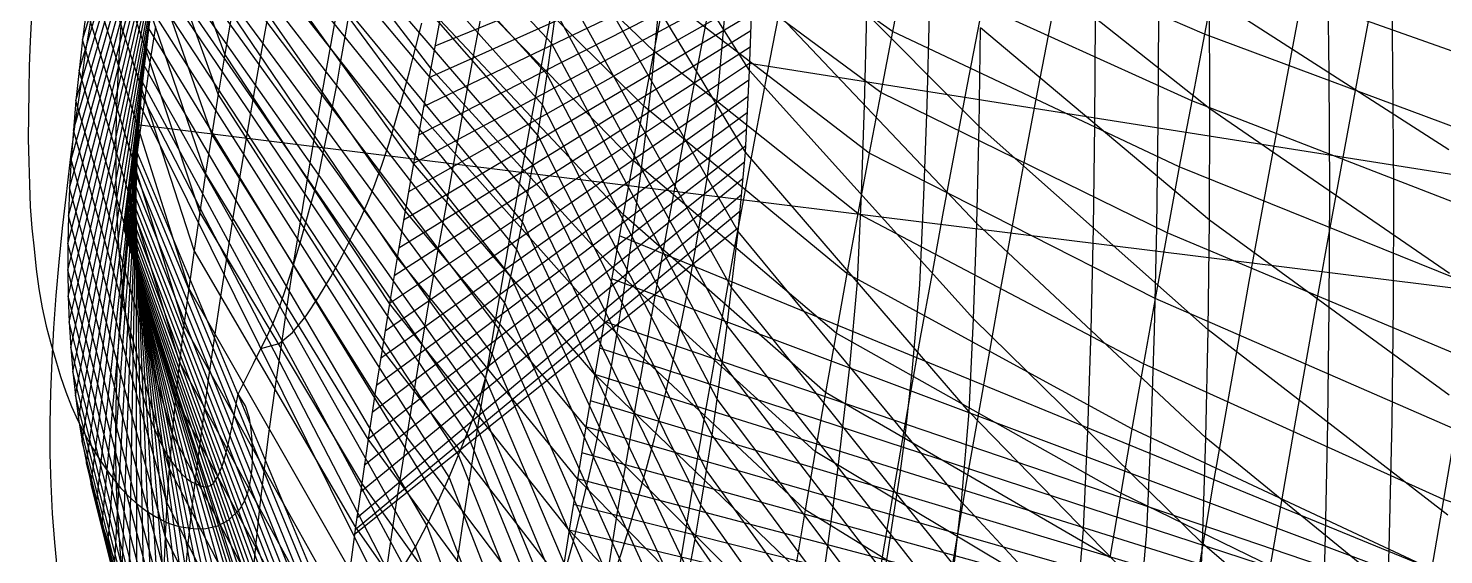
# Model space of a CAD drawing. Extents: x -530 to 530, y -2 to 255.
# Drawn here: x -529.79 to -485.3, y 157.24 to 173.79 of the extents above; entities that cross this region are included whole.
import ezdxf

# ---------------------------------------------------------------- set-up
doc = ezdxf.new("R2010")
doc.units = 0
doc.header["$MEASUREMENT"] = 0
doc.layers.add('default', color=7, linetype='Continuous')

msp = doc.modelspace()

# ---------------------------------------------------------------- linework, layer by layer
at = {"layer": 'default', "color": 3, "linetype": 'Continuous'}
for p, q in [((-513.344, 173.315, 304.388), (-524.592, 185.386, 319.371)), ((-513.483, 172.337, 304.419), (-524.687, 184.604, 319.406)), ((-513.627, 171.377, 304.448), (-524.781, 183.835, 319.44)), ((-513.777, 170.432, 304.473), (-524.873, 183.079, 319.473)), ((-513.933, 169.506, 304.494), (-524.964, 182.337, 319.506)), ((-514.095, 168.598, 304.513), (-525.052, 181.61, 319.538)), ((-507.128, 172.464, 291.952), (-512.587, 181.123, 304.021)), ((-514.264, 167.709, 304.527), (-525.14, 180.896, 319.57)), ((-514.44, 166.838, 304.538), (-525.225, 180.197, 319.601)), ((-514.623, 165.987, 304.545), (-525.308, 179.512, 319.631)), ((-507.252, 169.892, 292.107), (-512.7, 178.936, 304.156)), ((-514.811, 165.156, 304.549), (-525.39, 178.844, 319.661)), ((-515.007, 164.345, 304.548), (-525.469, 178.191, 319.69)), ((-515.21, 163.555, 304.544), (-525.547, 177.554, 319.718)), ((-499.909, 170.699, 279.135), (-506.963, 177.779, 291.596)), ((-515.418, 162.787, 304.536), (-525.623, 176.934, 319.745)), ((-507.48, 167.401, 292.217), (-512.902, 176.819, 304.257)), ((-492.653, 171.258, 265.375), (-499.851, 176.951, 278.669)), ((-515.634, 162.039, 304.524), (-525.697, 176.329, 319.772)), ((-515.81, 161.538, 304.506), (-525.746, 175.922, 319.79)), ((-516.001, 161.05, 304.482), (-525.795, 175.525, 319.808)), ((-507.687, 165.636, 292.277), (-513.085, 175.318, 304.315)), ((-516.27, 160.384, 304.446), (-525.861, 174.982, 319.832)), ((-507.128, 172.464, 291.952), (-507.032, 175.095, 291.781)), ((-499.98, 167.65, 279.343), (-507.032, 175.095, 291.781)), ((-526.007, 173.782, 319.885), (-525.931, 174.404, 319.857)), ((-516.57, 159.675, 304.403), (-525.931, 174.404, 319.857)), ((-492.653, 171.258, 265.375), (-492.669, 174.801, 265.089)), ((-485.144, 169.962, 250.993), (-492.669, 174.801, 265.089)), ((-513.344, 173.315, 304.388), (-513.212, 174.309, 304.353)), ((-507.831, 164.449, 292.316), (-513.212, 174.309, 304.353)), ((-526.082, 173.172, 319.912), (-526.007, 173.782, 319.885)), ((-516.914, 158.914, 304.35), (-526.007, 173.782, 319.885)), ((-499.909, 170.699, 279.135), (-499.866, 173.801, 278.91)), ((-492.665, 167.758, 265.644), (-499.866, 173.801, 278.91)), ((-526.149, 172.618, 319.936), (-526.082, 173.172, 319.912)), ((-517.271, 158.171, 304.292), (-526.082, 173.172, 319.912)), ((-513.483, 172.337, 304.419), (-513.344, 173.315, 304.388)), ((-507.981, 163.28, 292.351), (-513.344, 173.315, 304.388)), ((-526.211, 172.112, 319.959), (-526.149, 172.618, 319.936)), ((-517.619, 157.496, 304.231), (-526.149, 172.618, 319.936)), ((-513.627, 171.377, 304.448), (-513.483, 172.337, 304.419)), ((-508.139, 162.129, 292.382), (-513.483, 172.337, 304.419)), ((-507.252, 169.892, 292.107), (-507.128, 172.464, 291.952)), ((-500.082, 164.66, 279.534), (-507.128, 172.464, 291.952)), ((-526.297, 171.409, 319.99), (-526.257, 171.739, 319.975)), ((-526.257, 171.739, 319.975), (-526.211, 172.112, 319.959)), ((-518.335, 156.438, 304.079), (-526.257, 171.739, 319.975)), ((-517.995, 156.885, 304.155), (-526.211, 172.112, 319.959)), ((-518.662, 156.046, 304.002), (-526.297, 171.409, 319.99)), ((-513.777, 170.432, 304.473), (-513.627, 171.377, 304.448)), ((-508.303, 160.998, 292.408), (-513.627, 171.377, 304.448)), ((-492.665, 167.758, 265.644), (-492.653, 171.258, 265.375)), ((-485.124, 166.085, 251.31), (-492.653, 171.258, 265.375)), ((-513.933, 169.506, 304.494), (-513.777, 170.432, 304.473)), ((-508.474, 159.887, 292.431), (-513.777, 170.432, 304.473)), ((-499.98, 167.65, 279.343), (-499.909, 170.699, 279.135)), ((-492.708, 164.31, 265.894), (-499.909, 170.699, 279.135)), ((-507.48, 167.401, 292.217), (-507.252, 169.892, 292.107)), ((-500.215, 161.737, 279.706), (-507.252, 169.892, 292.107)), ((-514.095, 168.598, 304.513), (-513.933, 169.506, 304.494)), ((-508.652, 158.797, 292.449), (-513.933, 169.506, 304.494)), ((-514.264, 167.709, 304.527), (-514.095, 168.598, 304.513)), ((-508.837, 157.729, 292.463), (-514.095, 168.598, 304.513)), ((-492.708, 164.31, 265.894), (-492.665, 167.758, 265.644)), ((-485.133, 162.256, 251.606), (-492.665, 167.758, 265.644)), ((-514.44, 166.838, 304.538), (-514.264, 167.709, 304.527)), ((-509.03, 156.682, 292.472), (-514.264, 167.709, 304.527)), ((-507.687, 165.636, 292.277), (-507.48, 167.401, 292.217)), ((-500.464, 158.906, 279.819), (-507.48, 167.401, 292.217)), ((-500.082, 164.66, 279.534), (-499.98, 167.65, 279.343)), ((-492.781, 160.921, 266.124), (-499.98, 167.65, 279.343)), ((-514.623, 165.987, 304.545), (-514.44, 166.838, 304.538)), ((-509.231, 155.657, 292.476), (-514.44, 166.838, 304.538)), ((-485.213, 156.602, 252.005), (-511.214, 167.265, 256.37)), ((-514.811, 165.156, 304.549), (-514.623, 165.987, 304.545)), ((-509.44, 154.655, 292.476), (-514.623, 165.987, 304.545)), ((-485.223, 156.085, 252.04), (-511.455, 165.916, 256.355)), ((-507.831, 164.449, 292.316), (-507.687, 165.636, 292.277)), ((-500.691, 156.899, 279.878), (-507.687, 165.636, 292.277)), ((-515.007, 164.345, 304.548), (-514.811, 165.156, 304.549)), ((-509.655, 153.677, 292.471), (-514.811, 165.156, 304.549)), ((-500.215, 161.737, 279.706), (-500.082, 164.66, 279.534)), ((-492.887, 157.598, 266.332), (-500.082, 164.66, 279.534)), ((-515.21, 163.555, 304.544), (-515.007, 164.345, 304.548)), ((-509.88, 152.722, 292.461), (-515.007, 164.345, 304.548)), ((-485.234, 155.568, 252.075), (-511.696, 164.567, 256.341)), ((-507.981, 163.28, 292.351), (-507.831, 164.449, 292.316)), ((-500.849, 155.55, 279.915), (-507.831, 164.449, 292.316)), ((-492.781, 160.921, 266.124), (-492.708, 164.31, 265.894)), ((-485.175, 158.484, 251.879), (-492.708, 164.31, 265.894)), ((-485.244, 155.051, 252.109), (-511.84, 163.736, 256.333)), ((-515.418, 162.787, 304.536), (-515.21, 163.555, 304.544)), ((-510.112, 151.792, 292.446), (-515.21, 163.555, 304.544)), ((-508.139, 162.129, 292.382), (-507.981, 163.28, 292.351)), ((-501.014, 154.22, 279.947), (-507.981, 163.28, 292.351)), ((-485.257, 154.534, 252.143), (-511.984, 162.905, 256.326)), ((-515.634, 162.039, 304.524), (-515.418, 162.787, 304.536)), ((-510.351, 150.887, 292.426), (-515.418, 162.787, 304.536)), ((-515.81, 161.538, 304.506), (-515.634, 162.039, 304.524)), ((-510.598, 150.007, 292.402), (-515.634, 162.039, 304.524)), ((-485.272, 154.017, 252.175), (-512.124, 162.082, 256.321)), ((-508.303, 160.998, 292.408), (-508.139, 162.129, 292.382)), ((-501.187, 152.912, 279.974), (-508.139, 162.129, 292.382)), ((-516.001, 161.05, 304.482), (-515.81, 161.538, 304.506)), ((-510.801, 149.416, 292.371), (-515.81, 161.538, 304.506)), ((-500.464, 158.906, 279.819), (-500.215, 161.737, 279.706)), ((-493.028, 154.35, 266.517), (-500.215, 161.737, 279.706)), ((-485.288, 153.5, 252.206), (-512.264, 161.258, 256.316)), ((-516.27, 160.384, 304.446), (-516.001, 161.05, 304.482)), ((-511.021, 148.841, 292.333), (-516.001, 161.05, 304.482)), ((-508.474, 159.887, 292.431), (-508.303, 160.998, 292.408)), ((-501.367, 151.627, 279.996), (-508.303, 160.998, 292.408)), ((-492.887, 157.598, 266.332), (-492.781, 160.921, 266.124)), ((-485.25, 154.776, 252.128), (-492.781, 160.921, 266.124)), ((-516.57, 159.675, 304.403), (-516.27, 160.384, 304.446)), ((-511.33, 148.056, 292.278), (-516.27, 160.384, 304.446)), ((-485.304, 152.983, 252.238), (-512.399, 160.442, 256.312)), ((-508.652, 158.797, 292.449), (-508.474, 159.887, 292.431)), ((-501.556, 150.363, 280.013), (-508.474, 159.887, 292.431)), ((-516.914, 158.914, 304.35), (-516.57, 159.675, 304.403)), ((-511.674, 147.221, 292.213), (-516.57, 159.675, 304.403)), ((-485.319, 152.466, 252.27), (-512.535, 159.626, 256.308)), ((-517.271, 158.171, 304.292), (-516.914, 158.914, 304.35)), ((-512.07, 146.324, 292.133), (-516.914, 158.914, 304.35)), ((-500.691, 156.899, 279.878), (-500.464, 158.906, 279.819)), ((-493.294, 151.202, 266.63), (-500.464, 158.906, 279.819)), ((-485.335, 151.949, 252.302), (-512.665, 158.819, 256.306)), ((-508.837, 157.729, 292.463), (-508.652, 158.797, 292.449)), ((-501.752, 149.124, 280.025), (-508.652, 158.797, 292.449)), ((-517.619, 157.496, 304.231), (-517.271, 158.171, 304.292)), ((-512.481, 145.447, 292.046), (-517.271, 158.171, 304.292)), ((-485.35, 151.433, 252.334), (-512.795, 158.012, 256.304)), ((-517.995, 156.885, 304.155), (-517.619, 157.496, 304.231)), ((-512.882, 144.651, 291.956), (-517.619, 157.496, 304.231)), ((-509.03, 156.682, 292.472), (-508.837, 157.729, 292.463)), ((-501.956, 147.909, 280.031), (-508.837, 157.729, 292.463)), ((-493.028, 154.35, 266.517), (-492.887, 157.598, 266.332)), ((-485.359, 151.14, 252.352), (-492.887, 157.598, 266.332))]:
    msp.add_line(p, q, dxfattribs=at)
at = {"layer": 'default', "color": 5, "linetype": 'Continuous'}
for p, q in [((-528.09, 173.427, 299.539), (-524.687, 184.605, 319.406)), ((-528.2, 172.463, 299.579), (-524.781, 183.836, 319.44)), ((-528.296, 171.516, 299.622), (-524.873, 183.081, 319.473)), ((-528.377, 170.584, 299.669), (-524.963, 182.339, 319.506)), ((-528.443, 169.668, 299.719), (-525.052, 181.61, 319.538)), ((-523.614, 172.976, 285.649), (-526.837, 181.648, 299.303)), ((-528.495, 168.77, 299.773), (-525.139, 180.896, 319.57)), ((-528.53, 167.889, 299.831), (-525.225, 180.197, 319.601)), ((-523.825, 171.713, 285.668), (-527.022, 180.575, 299.327)), ((-528.55, 167.025, 299.892), (-525.308, 179.513, 319.631)), ((-524.029, 170.464, 285.689), (-527.2, 179.514, 299.352)), ((-517.145, 172.533, 271.449), (-522.438, 179.482, 285.583)), ((-528.553, 166.181, 299.958), (-525.39, 178.844, 319.661)), ((-524.223, 169.23, 285.713), (-527.37, 178.465, 299.379)), ((-510.131, 173.068, 256.457), (-515.969, 178.669, 271.482)), ((-528.539, 165.354, 300.028), (-525.469, 178.192, 319.69)), ((-517.421, 171.027, 271.447), (-522.689, 178.158, 285.593)), ((-502.632, 173.683, 240.729), (-509.106, 178.29, 256.562)), ((-528.509, 164.547, 300.101), (-525.547, 177.554, 319.718)), ((-492.827, 173.598, 225.392), (-501.876, 177.533, 240.858)), ((-524.407, 168.012, 285.739), (-527.532, 177.429, 299.407)), ((-510.46, 171.346, 256.428), (-516.274, 177.12, 271.47)), ((-528.462, 163.759, 300.179), (-525.623, 176.934, 319.745)), ((-517.689, 169.533, 271.447), (-522.931, 176.844, 285.604)), ((-528.397, 162.991, 300.26), (-525.697, 176.33, 319.772)), ((-524.583, 166.808, 285.767), (-527.687, 176.407, 299.437)), ((-503.001, 171.769, 240.67), (-509.455, 176.541, 256.524)), ((-528.315, 162.243, 300.346), (-525.768, 175.743, 319.798)), ((-524.748, 165.623, 285.797), (-527.832, 175.399, 299.469)), ((-517.949, 168.051, 271.45), (-523.167, 175.542, 285.617)), ((-510.781, 169.633, 256.401), (-516.572, 175.58, 271.461)), ((-502.257, 175.604, 240.792), (-502.632, 173.683, 240.729)), ((-493.224, 171.511, 225.297), (-502.257, 175.604, 240.792)), ((-492.425, 175.689, 225.489), (-492.827, 173.598, 225.392)), ((-482.924, 172.312, 209.43), (-492.425, 175.689, 225.489)), ((-528.216, 161.517, 300.436), (-525.837, 175.174, 319.823)), ((-528.1, 160.811, 300.53), (-525.905, 174.623, 319.848)), ((-527.967, 174.406, 299.502), (-528.09, 173.427, 299.539)), ((-524.902, 164.454, 285.831), (-527.967, 174.406, 299.502)), ((-509.797, 174.8, 256.489), (-510.131, 173.068, 256.457)), ((-503.363, 169.862, 240.613), (-509.797, 174.8, 256.489)), ((-527.968, 160.127, 300.627), (-525.97, 174.089, 319.871)), ((-525.97, 174.089, 319.871), (-526.033, 173.574, 319.894)), ((-523.395, 174.252, 285.632), (-523.614, 172.976, 285.649)), ((-518.2, 166.585, 271.456), (-523.395, 174.252, 285.632)), ((-516.862, 174.051, 271.454), (-517.145, 172.533, 271.449)), ((-511.094, 167.932, 256.378), (-516.862, 174.051, 271.454)), ((-527.82, 159.464, 300.728), (-526.033, 173.574, 319.894)), ((-526.033, 173.574, 319.894), (-526.093, 173.077, 319.916)), ((-502.632, 173.683, 240.729), (-503.001, 171.769, 240.67)), ((-493.614, 169.432, 225.206), (-502.632, 173.683, 240.729)), ((-492.827, 173.598, 225.392), (-493.224, 171.511, 225.297)), ((-483.338, 170.072, 209.307), (-492.827, 173.598, 225.392)), ((-528.09, 173.427, 299.539), (-528.2, 172.463, 299.579)), ((-525.041, 163.302, 285.869), (-528.09, 173.427, 299.539)), ((-527.655, 158.824, 300.832), (-526.093, 173.077, 319.916)), ((-526.093, 173.077, 319.916), (-526.152, 172.6, 319.937)), ((-510.131, 173.068, 256.457), (-510.46, 171.346, 256.428)), ((-503.718, 167.965, 240.561), (-510.131, 173.068, 256.457)), ((-523.614, 172.976, 285.649), (-523.825, 171.713, 285.668)), ((-518.442, 165.133, 271.464), (-523.614, 172.976, 285.649)), ((-528.2, 172.463, 299.579), (-528.296, 171.516, 299.622)), ((-525.166, 162.169, 285.911), (-528.2, 172.463, 299.579)), ((-527.476, 158.207, 300.939), (-526.152, 172.6, 319.937)), ((-526.152, 172.6, 319.937), (-526.207, 172.142, 319.957)), ((-517.145, 172.533, 271.449), (-517.421, 171.027, 271.447)), ((-511.399, 166.242, 256.358), (-517.145, 172.533, 271.449)), ((-527.283, 157.614, 301.049), (-526.207, 172.142, 319.957)), ((-526.207, 172.142, 319.957), (-526.261, 171.703, 319.977)), ((-503.001, 171.769, 240.67), (-503.363, 169.862, 240.613)), ((-493.997, 167.361, 225.119), (-503.001, 171.769, 240.67)), ((-528.296, 171.516, 299.622), (-528.377, 170.584, 299.669)), ((-525.274, 161.054, 285.957), (-528.296, 171.516, 299.622)), ((-527.077, 157.044, 301.162), (-526.261, 171.703, 319.977)), ((-526.261, 171.703, 319.977), (-526.312, 171.284, 319.995)), ((-523.825, 171.713, 285.668), (-524.029, 170.464, 285.689)), ((-518.675, 163.697, 271.475), (-523.825, 171.713, 285.668)), ((-510.46, 171.346, 256.428), (-510.781, 169.633, 256.401)), ((-504.065, 166.079, 240.511), (-510.46, 171.346, 256.428)), ((-493.224, 171.511, 225.297), (-493.614, 169.432, 225.206)), ((-483.747, 167.835, 209.187), (-493.224, 171.511, 225.297)), ((-526.858, 156.498, 301.277), (-526.312, 171.284, 319.995)), ((-526.627, 155.977, 301.394), (-526.361, 170.885, 320.013)), ((-526.361, 170.885, 320.013), (-526.407, 170.507, 320.03)), ((-526.312, 171.284, 319.995), (-526.361, 170.885, 320.013)), ((-517.421, 171.027, 271.447), (-517.689, 169.533, 271.447)), ((-511.696, 164.567, 256.341), (-517.421, 171.027, 271.447)), ((-528.377, 170.584, 299.669), (-528.443, 169.668, 299.719)), ((-525.366, 159.958, 286.009), (-528.377, 170.584, 299.669)), ((-526.407, 170.507, 320.03), (-526.45, 170.149, 320.046)), ((-526.384, 155.481, 301.512), (-526.407, 170.507, 320.03)), ((-524.029, 170.464, 285.689), (-524.223, 169.23, 285.713)), ((-518.899, 162.277, 271.489), (-524.029, 170.464, 285.689)), ((-526.45, 170.149, 320.046), (-526.491, 169.813, 320.061)), ((-526.491, 169.813, 320.061), (-526.457, 170.097, 320.048)), ((-526.132, 155.01, 301.632), (-526.45, 170.149, 320.046)), ((-528.443, 169.668, 299.719), (-528.495, 168.77, 299.773)), ((-525.439, 158.881, 286.066), (-528.443, 169.668, 299.719)), ((-526.491, 169.813, 320.061), (-526.53, 169.498, 320.074)), ((-526.53, 169.498, 320.074), (-526.491, 169.813, 320.061)), ((-525.87, 154.566, 301.753), (-526.491, 169.813, 320.061)), ((-520.026, 154.131, 303.706), (-526.491, 169.813, 320.061)), ((-517.689, 169.533, 271.447), (-517.949, 168.051, 271.45)), ((-511.984, 162.905, 256.326), (-517.689, 169.533, 271.447)), ((-510.781, 169.633, 256.401), (-511.094, 167.932, 256.378)), ((-504.405, 164.203, 240.465), (-510.781, 169.633, 256.401)), ((-503.363, 169.862, 240.613), (-503.718, 167.965, 240.561)), ((-494.374, 165.297, 225.036), (-503.363, 169.862, 240.613)), ((-526.566, 169.205, 320.087), (-526.599, 168.933, 320.1)), ((-526.599, 168.933, 320.1), (-526.566, 169.205, 320.087)), ((-526.53, 169.498, 320.074), (-526.566, 169.205, 320.087)), ((-526.566, 169.205, 320.087), (-526.53, 169.498, 320.074)), ((-525.322, 153.756, 301.997), (-526.566, 169.205, 320.087)), ((-520.206, 153.375, 303.706), (-526.566, 169.205, 320.087)), ((-525.6, 154.148, 301.875), (-526.53, 169.498, 320.074)), ((-520.115, 153.739, 303.707), (-526.53, 169.498, 320.074)), ((-524.223, 169.23, 285.713), (-524.407, 168.012, 285.739)), ((-519.112, 160.874, 271.506), (-524.223, 169.23, 285.713)), ((-493.614, 169.432, 225.206), (-493.997, 167.361, 225.119)), ((-484.149, 165.607, 209.071), (-493.614, 169.432, 225.206)), ((-528.495, 168.77, 299.773), (-528.53, 167.889, 299.831)), ((-525.496, 157.824, 286.127), (-528.495, 168.77, 299.773)), ((-526.629, 168.684, 320.111), (-526.657, 168.458, 320.121)), ((-526.657, 168.458, 320.121), (-526.629, 168.684, 320.111)), ((-526.599, 168.933, 320.1), (-526.629, 168.684, 320.111)), ((-526.629, 168.684, 320.111), (-526.599, 168.933, 320.1)), ((-524.747, 153.055, 302.241), (-526.629, 168.684, 320.111)), ((-520.395, 152.731, 303.695), (-526.629, 168.684, 320.111)), ((-525.038, 153.392, 302.119), (-526.599, 168.933, 320.1)), ((-520.299, 153.039, 303.702), (-526.599, 168.933, 320.1)), ((-526.682, 168.254, 320.13), (-526.704, 168.073, 320.138)), ((-526.704, 168.073, 320.138), (-526.682, 168.254, 320.13)), ((-526.657, 168.458, 320.121), (-526.682, 168.254, 320.13)), ((-526.682, 168.254, 320.13), (-526.657, 168.458, 320.121)), ((-524.15, 152.467, 302.483), (-526.682, 168.254, 320.13)), ((-520.596, 152.202, 303.671), (-526.682, 168.254, 320.13)), ((-524.451, 152.747, 302.362), (-526.657, 168.458, 320.121)), ((-520.493, 152.452, 303.685), (-526.657, 168.458, 320.121)), ((-528.53, 167.889, 299.831), (-528.55, 167.025, 299.892)), ((-525.534, 156.789, 286.194), (-528.53, 167.889, 299.831)), ((-526.739, 167.781, 320.151), (-526.753, 167.67, 320.155)), ((-526.753, 167.67, 320.155), (-526.739, 167.781, 320.151)), ((-526.723, 167.915, 320.145), (-526.739, 167.781, 320.151)), ((-526.739, 167.781, 320.151), (-526.723, 167.915, 320.145)), ((-523.224, 151.8, 302.84), (-526.739, 167.781, 320.151)), ((-520.933, 151.629, 303.605), (-526.739, 167.781, 320.151)), ((-526.704, 168.073, 320.138), (-526.723, 167.915, 320.145)), ((-526.723, 167.915, 320.145), (-526.704, 168.073, 320.138)), ((-523.535, 151.993, 302.722), (-526.723, 167.915, 320.145)), ((-520.815, 151.79, 303.631), (-526.723, 167.915, 320.145)), ((-523.845, 152.215, 302.603), (-526.704, 168.073, 320.138)), ((-520.703, 151.981, 303.653), (-526.704, 168.073, 320.138)), ((-524.407, 168.012, 285.739), (-524.583, 166.808, 285.767)), ((-519.315, 159.488, 271.526), (-524.407, 168.012, 285.739)), ((-517.949, 168.051, 271.45), (-518.2, 166.585, 271.456)), ((-512.264, 161.258, 256.316), (-517.949, 168.051, 271.45)), ((-511.094, 167.932, 256.378), (-511.399, 166.242, 256.358)), ((-504.736, 162.34, 240.423), (-511.094, 167.932, 256.378)), ((-503.718, 167.965, 240.561), (-504.065, 166.079, 240.511)), ((-494.742, 163.245, 224.957), (-503.718, 167.965, 240.561)), ((-526.776, 167.485, 320.164), (-526.777, 167.475, 320.164)), ((-526.777, 167.472, 320.164), (-526.776, 167.485, 320.164)), ((-526.777, 167.475, 320.164), (-526.777, 167.472, 320.164)), ((-521.787, 151.306, 303.35), (-526.777, 167.475, 320.164)), ((-521.619, 151.29, 303.407), (-526.777, 167.472, 320.164)), ((-526.771, 167.522, 320.162), (-526.776, 167.485, 320.164)), ((-526.776, 167.485, 320.164), (-526.771, 167.522, 320.162)), ((-521.965, 151.332, 303.29), (-526.776, 167.485, 320.164)), ((-521.526, 151.299, 303.437), (-526.776, 167.485, 320.164)), ((-526.763, 167.584, 320.159), (-526.771, 167.522, 320.162)), ((-526.771, 167.522, 320.162), (-526.763, 167.584, 320.159)), ((-522.247, 151.4, 303.192), (-526.771, 167.522, 320.162)), ((-521.324, 151.331, 303.5), (-526.771, 167.522, 320.162)), ((-526.753, 167.67, 320.155), (-526.763, 167.584, 320.159)), ((-526.763, 167.584, 320.159), (-526.753, 167.67, 320.155)), ((-522.6, 151.504, 303.068), (-526.763, 167.584, 320.159)), ((-521.186, 151.399, 303.54), (-526.763, 167.584, 320.159)), ((-522.903, 151.636, 302.958), (-526.753, 167.67, 320.155)), ((-521.056, 151.499, 303.575), (-526.753, 167.67, 320.155)), ((-493.997, 167.361, 225.119), (-494.374, 165.297, 225.036)), ((-484.544, 163.387, 208.96), (-493.997, 167.361, 225.119)), ((-528.55, 167.025, 299.892), (-528.553, 166.181, 299.958)), ((-525.555, 155.773, 286.266), (-528.55, 167.025, 299.892)), ((-524.583, 166.808, 285.767), (-524.748, 165.623, 285.797)), ((-519.508, 158.12, 271.549), (-524.583, 166.808, 285.767)), ((-518.2, 166.585, 271.456), (-518.442, 165.133, 271.464)), ((-512.535, 159.626, 256.308), (-518.2, 166.585, 271.456)), ((-528.553, 166.181, 299.958), (-528.539, 165.354, 300.028)), ((-525.556, 154.78, 286.344), (-528.553, 166.181, 299.958)), ((-511.399, 166.242, 256.358), (-511.696, 164.567, 256.341)), ((-505.058, 160.49, 240.384), (-511.399, 166.242, 256.358)), ((-504.065, 166.079, 240.511), (-504.405, 164.203, 240.465)), ((-495.104, 161.204, 224.881), (-504.065, 166.079, 240.511)), ((-524.748, 165.623, 285.797), (-524.902, 164.454, 285.831)), ((-519.69, 156.772, 271.575), (-524.748, 165.623, 285.797)), ((-528.539, 165.354, 300.028), (-528.509, 164.547, 300.101)), ((-525.538, 153.809, 286.427), (-528.539, 165.354, 300.028)), ((-518.442, 165.133, 271.464), (-518.675, 163.697, 271.475)), ((-512.795, 158.012, 256.304), (-518.442, 165.133, 271.464)), ((-494.374, 165.297, 225.036), (-494.742, 163.245, 224.957)), ((-484.933, 161.176, 208.853), (-494.374, 165.297, 225.036)), ((-528.509, 164.547, 300.101), (-528.462, 163.759, 300.179)), ((-525.501, 152.86, 286.516), (-528.509, 164.547, 300.101)), ((-524.902, 164.454, 285.831), (-525.041, 163.302, 285.869)), ((-519.859, 155.443, 271.606), (-524.902, 164.454, 285.831)), ((-511.696, 164.567, 256.341), (-511.984, 162.905, 256.326)), ((-505.373, 158.656, 240.349), (-511.696, 164.567, 256.341)), ((-504.405, 164.203, 240.465), (-504.736, 162.34, 240.423)), ((-495.457, 159.174, 224.81), (-504.405, 164.203, 240.465)), ((-528.462, 163.759, 300.179), (-528.397, 162.991, 300.26)), ((-525.444, 151.935, 286.611), (-528.462, 163.759, 300.179)), ((-525.041, 163.302, 285.869), (-525.166, 162.169, 285.911)), ((-520.012, 154.134, 271.642), (-525.041, 163.302, 285.869)), ((-518.675, 163.697, 271.475), (-518.899, 162.277, 271.489)), ((-513.045, 156.414, 256.304), (-518.675, 163.697, 271.475)), ((-528.397, 162.991, 300.26), (-528.315, 162.243, 300.346)), ((-525.366, 151.031, 286.711), (-528.397, 162.991, 300.26)), ((-511.984, 162.905, 256.326), (-512.264, 161.258, 256.316)), ((-505.678, 156.835, 240.318), (-511.984, 162.905, 256.326)), ((-494.742, 163.245, 224.957), (-495.104, 161.204, 224.881)), ((-485.313, 158.977, 208.752), (-494.742, 163.245, 224.957)), ((-528.315, 162.243, 300.346), (-528.216, 161.517, 300.436)), ((-525.269, 150.153, 286.817), (-528.315, 162.243, 300.346)), ((-525.166, 162.169, 285.911), (-525.274, 161.054, 285.957)), ((-520.149, 152.845, 271.683), (-525.166, 162.169, 285.911)), ((-518.899, 162.277, 271.489), (-519.112, 160.874, 271.506)), ((-513.286, 154.835, 256.307), (-518.899, 162.277, 271.489)), ((-504.736, 162.34, 240.423), (-505.058, 160.49, 240.384)), ((-495.801, 157.159, 224.745), (-504.736, 162.34, 240.423)), ((-528.216, 161.517, 300.436), (-528.1, 160.811, 300.53)), ((-525.153, 149.3, 286.929), (-528.216, 161.517, 300.436)), ((-525.274, 161.054, 285.957), (-525.366, 159.958, 286.009)), ((-520.266, 151.578, 271.731), (-525.274, 161.054, 285.957)), ((-512.264, 161.258, 256.316), (-512.535, 159.626, 256.308)), ((-505.974, 155.031, 240.292), (-512.264, 161.258, 256.316)), ((-495.104, 161.204, 224.881), (-495.457, 159.174, 224.81)), ((-485.686, 156.79, 208.654), (-495.104, 161.204, 224.881)), ((-484.933, 161.176, 208.853), (-485.313, 158.977, 208.752)), ((-528.1, 160.811, 300.53), (-527.968, 160.127, 300.627)), ((-525.017, 148.471, 287.046), (-528.1, 160.811, 300.53)), ((-519.112, 160.874, 271.506), (-519.315, 159.488, 271.526)), ((-513.516, 153.274, 256.315), (-519.112, 160.874, 271.506)), ((-505.058, 160.49, 240.384), (-505.373, 158.656, 240.349)), ((-496.137, 155.157, 224.683), (-505.058, 160.49, 240.384)), ((-527.968, 160.127, 300.627), (-527.82, 159.464, 300.728)), ((-524.862, 147.667, 287.168), (-527.968, 160.127, 300.627)), ((-525.366, 159.958, 286.009), (-525.439, 158.881, 286.066)), ((-520.366, 150.332, 271.786), (-525.366, 159.958, 286.009)), ((-527.82, 159.464, 300.728), (-527.655, 158.824, 300.832)), ((-524.688, 146.89, 287.295), (-527.82, 159.464, 300.728)), ((-519.315, 159.488, 271.526), (-519.508, 158.12, 271.549)), ((-513.734, 151.733, 256.326), (-519.315, 159.488, 271.526)), ((-512.535, 159.626, 256.308), (-512.795, 158.012, 256.304)), ((-506.26, 153.245, 240.269), (-512.535, 159.626, 256.308)), ((-525.439, 158.881, 286.066), (-525.496, 157.824, 286.127)), ((-520.446, 149.108, 271.847), (-525.439, 158.881, 286.066)), ((-495.457, 159.174, 224.81), (-495.801, 157.159, 224.745)), ((-486.05, 154.615, 208.562), (-495.457, 159.174, 224.81)), ((-485.313, 158.977, 208.752), (-485.686, 156.79, 208.654)), ((-473.858, 155.084, 193.042), (-485.313, 158.977, 208.752)), ((-527.655, 158.824, 300.832), (-527.476, 158.207, 300.939)), ((-524.497, 146.139, 287.427), (-527.655, 158.824, 300.832)), ((-505.373, 158.656, 240.349), (-505.678, 156.835, 240.318)), ((-496.464, 153.172, 224.626), (-505.373, 158.656, 240.349)), ((-527.476, 158.207, 300.939), (-527.283, 157.614, 301.049)), ((-524.288, 145.415, 287.563), (-527.476, 158.207, 300.939)), ((-519.508, 158.12, 271.549), (-519.69, 156.772, 271.575)), ((-513.942, 150.212, 256.342), (-519.508, 158.12, 271.549)), ((-512.795, 158.012, 256.304), (-513.045, 156.414, 256.304)), ((-506.535, 151.477, 240.251), (-512.795, 158.012, 256.304)), ((-527.283, 157.614, 301.049), (-527.077, 157.044, 301.162)), ((-524.063, 144.719, 287.704), (-527.283, 157.614, 301.049)), ((-525.496, 157.824, 286.127), (-525.534, 156.789, 286.194)), ((-520.508, 147.907, 271.914), (-525.496, 157.824, 286.127))]:
    msp.add_line(p, q, dxfattribs=at)
at = {"layer": 'default', "color": 4, "linetype": 'Continuous'}
for p, q in [((-506.975, 177.327, 291.627), (-517.015, 173.228, 271.452)), ((-506.988, 176.81, 291.663), (-517.2, 172.231, 271.449)), ((-507.001, 176.293, 291.698), (-517.366, 171.328, 271.448)), ((-486.898, 172.488, 259.115), (-486.942, 176.252, 258.795)), ((-507.015, 175.776, 291.734), (-517.528, 170.429, 271.447)), ((-522.125, 174.97, 277.641), (-522.383, 173.557, 277.647)), ((-507.028, 175.259, 291.77), (-517.689, 169.533, 271.447)), ((-507.045, 174.742, 291.804), (-517.845, 168.644, 271.449)), ((-515.473, 174.65, 262.925), (-515.785, 173.014, 262.907)), ((-508.37, 174.602, 247.412), (-508.725, 172.77, 247.365)), ((-489.819, 174.487, 215.946), (-490.229, 172.313, 215.834)), ((-529.691, 174.191, 308.782), (-529.736, 173.385, 308.833)), ((-527.821, 174.147, 291.802), (-528.002, 173.009, 291.828)), ((-507.064, 174.226, 291.837), (-517.999, 167.758, 271.451)), ((-508.103, 171.925, 299.001), (-507.885, 174.306, 298.897)), ((-501.542, 171.368, 286.372), (-501.471, 174.257, 286.174)), ((-499.898, 174.026, 231.688), (-500.283, 172.019, 231.61)), ((-494.275, 170.833, 273.215), (-494.26, 174.178, 272.958)), ((-522.383, 173.557, 277.647), (-522.632, 172.156, 277.655)), ((-507.083, 173.709, 291.871), (-518.15, 166.878, 271.455)), ((-517.626, 173.162, 312.823), (-517.425, 173.952, 312.824)), ((-529.736, 173.385, 308.833), (-529.762, 172.593, 308.889)), ((-507.102, 173.192, 291.905), (-518.297, 166.004, 271.459)), ((-517.823, 172.389, 312.821), (-517.626, 173.162, 312.823)), ((-528.002, 173.009, 291.828), (-528.169, 171.882, 291.857)), ((-507.12, 172.676, 291.938), (-518.442, 165.133, 271.464)), ((-515.785, 173.014, 262.907), (-516.089, 171.39, 262.891)), ((-508.725, 172.77, 247.365), (-509.072, 170.949, 247.322)), ((-529.762, 172.593, 308.889), (-529.779, 171.819, 308.946)), ((-518.03, 171.633, 312.815), (-517.823, 172.389, 312.821)), ((-490.229, 172.313, 215.834), (-490.635, 170.145, 215.726)), ((-486.874, 168.759, 259.422), (-486.898, 172.488, 259.115)), ((-529.779, 171.819, 308.946), (-529.787, 171.058, 309.005)), ((-528.169, 171.882, 291.857), (-528.327, 170.769, 291.889)), ((-522.632, 172.156, 277.655), (-522.874, 170.768, 277.665)), ((-507.143, 172.159, 291.97), (-518.581, 164.271, 271.471)), ((-508.294, 170.251, 299.059), (-508.103, 171.925, 299.001)), ((-500.283, 172.019, 231.61), (-500.662, 170.019, 231.536)), ((-507.168, 171.643, 292.001), (-518.719, 163.413, 271.478)), ((-518.24, 170.896, 312.805), (-518.03, 171.633, 312.815)), ((-516.089, 171.39, 262.891), (-516.385, 169.779, 262.878)), ((-501.641, 168.532, 286.555), (-501.542, 171.368, 286.372)), ((-529.787, 171.058, 309.005), (-529.794, 170.314, 309.063)), ((-507.193, 171.127, 292.033), (-518.854, 162.561, 271.486)), ((-518.447, 170.177, 312.796), (-518.24, 170.896, 312.805)), ((-509.072, 170.949, 247.322), (-509.413, 169.137, 247.282)), ((-528.327, 170.769, 291.889), (-528.475, 169.667, 291.923)), ((-522.874, 170.768, 277.665), (-523.107, 169.392, 277.678)), ((-507.217, 170.61, 292.064), (-518.984, 161.716, 271.496)), ((-494.318, 167.535, 273.454), (-494.275, 170.833, 273.215)), ((-529.794, 170.314, 309.063), (-529.782, 169.586, 309.127)), ((-507.242, 170.094, 292.095), (-519.112, 160.874, 271.506)), ((-518.685, 169.484, 312.774), (-518.447, 170.177, 312.796)), ((-508.446, 169.141, 299.093), (-508.294, 170.251, 299.059)), ((-500.662, 170.019, 231.536), (-501.034, 168.026, 231.465)), ((-490.635, 170.145, 215.726), (-491.033, 167.984, 215.622)), ((-529.782, 169.586, 309.127), (-529.76, 168.876, 309.191)), ((-528.475, 169.667, 291.923), (-528.609, 168.578, 291.961)), ((-507.281, 169.579, 292.121), (-519.234, 160.042, 271.518)), ((-516.385, 169.779, 262.878), (-516.674, 168.18, 262.868)), ((-523.107, 169.392, 277.678), (-523.331, 168.032, 277.693)), ((-507.328, 169.064, 292.144), (-519.354, 159.214, 271.53)), ((-518.936, 168.794, 312.749), (-518.685, 169.484, 312.774)), ((-509.413, 169.137, 247.282), (-509.746, 167.333, 247.245)), ((-508.624, 168.046, 299.116), (-508.446, 169.141, 299.093)), ((-529.76, 168.876, 309.191), (-529.732, 168.184, 309.257)), ((-519.128, 168.3, 312.725), (-518.936, 168.794, 312.749)), ((-486.886, 165.073, 259.706), (-486.874, 168.759, 259.422)), ((-529.732, 168.184, 309.257), (-529.68, 167.508, 309.329)), ((-528.609, 168.578, 291.961), (-528.73, 167.501, 292.003)), ((-507.375, 168.55, 292.166), (-519.47, 158.393, 271.544)), ((-519.33, 167.852, 312.695), (-519.128, 168.3, 312.725)), ((-516.674, 168.18, 262.868), (-516.961, 166.593, 262.858)), ((-501.774, 165.723, 286.732), (-501.641, 168.532, 286.555)), ((-523.331, 168.032, 277.693), (-523.547, 166.686, 277.711)), ((-519.61, 167.266, 312.651), (-519.33, 167.852, 312.695)), ((-507.422, 168.035, 292.189), (-519.522, 158.022, 271.551)), ((-508.802, 166.966, 299.137), (-508.624, 168.046, 299.116)), ((-501.034, 168.026, 231.465), (-501.398, 166.044, 231.398)), ((-491.033, 167.984, 215.622), (-491.425, 165.831, 215.521)), ((-529.68, 167.508, 309.329), (-529.615, 166.852, 309.403)), ((-528.73, 167.501, 292.003), (-528.835, 166.44, 292.049)), ((-507.469, 167.52, 292.211), (-519.541, 157.876, 271.554)), ((-509.746, 167.333, 247.245), (-510.07, 165.542, 247.212)), ((-494.391, 164.292, 273.675), (-494.318, 167.535, 273.454)), ((-529.615, 166.852, 309.403), (-529.542, 166.216, 309.479)), ((-519.924, 166.64, 312.599), (-519.61, 167.266, 312.651)), ((-508.993, 165.906, 299.153), (-508.802, 166.966, 299.137)), ((-528.835, 166.44, 292.049), (-528.925, 165.393, 292.1)), ((-523.547, 166.686, 277.711), (-523.753, 165.354, 277.731)), ((-520.283, 165.973, 312.535), (-519.924, 166.64, 312.599)), ((-516.961, 166.593, 262.858), (-517.233, 165.018, 262.854)), ((-529.542, 166.216, 309.479), (-529.459, 165.597, 309.556)), ((-520.668, 165.332, 312.461), (-520.283, 165.973, 312.535)), ((-501.398, 166.044, 231.398), (-501.755, 164.072, 231.335)), ((-529.459, 165.597, 309.556), (-529.36, 165.001, 309.637)), ((-510.07, 165.542, 247.212), (-510.386, 163.764, 247.182)), ((-509.198, 164.865, 299.162), (-508.993, 165.906, 299.153)), ((-502.008, 162.988, 286.844), (-501.774, 165.723, 286.732)), ((-491.425, 165.831, 215.521), (-491.81, 163.686, 215.425)), ((-528.925, 165.393, 292.1), (-528.998, 164.362, 292.155)), ((-523.753, 165.354, 277.731), (-523.949, 164.039, 277.754)), ((-521.06, 164.746, 312.381), (-520.668, 165.332, 312.461)), ((-486.928, 161.44, 259.969), (-486.886, 165.073, 259.706)), ((-529.36, 165.001, 309.637), (-529.234, 164.429, 309.725)), ((-521.489, 164.224, 312.282), (-521.06, 164.746, 312.381)), ((-517.233, 165.018, 262.854), (-517.496, 163.459, 262.852)), ((-509.412, 163.843, 299.166), (-509.198, 164.865, 299.162)), ((-529.234, 164.429, 309.725), (-529.088, 163.879, 309.818)), ((-528.998, 164.362, 292.155), (-529.055, 163.348, 292.215)), ((-521.905, 163.886, 312.172), (-521.489, 164.224, 312.282)), ((-494.496, 161.109, 273.876), (-494.391, 164.292, 273.675)), ((-529.088, 163.879, 309.818), (-528.934, 163.351, 309.911)), ((-523.949, 164.039, 277.754), (-524.136, 162.738, 277.78)), ((-522.72, 163.248, 311.956), (-522.48, 163.728, 311.996)), ((-522.48, 163.728, 311.996), (-521.905, 163.886, 312.172)), ((-510.386, 163.764, 247.182), (-510.694, 162, 247.155)), ((-509.64, 162.842, 299.164), (-509.412, 163.843, 299.166)), ((-501.755, 164.072, 231.335), (-502.105, 162.11, 231.275)), ((-529.055, 163.348, 292.215), (-529.094, 162.351, 292.28)), ((-528.934, 163.351, 309.911), (-528.78, 162.843, 310.003)), ((-517.496, 163.459, 262.852), (-517.75, 161.914, 262.854)), ((-491.81, 163.686, 215.425), (-492.187, 161.552, 215.334)), ((-528.78, 162.843, 310.003), (-528.611, 162.36, 310.097)), ((-522.96, 162.769, 311.916), (-522.72, 163.248, 311.956)), ((-509.871, 161.859, 299.16), (-509.64, 162.842, 299.164)), ((-502.226, 161.064, 286.9), (-502.008, 162.988, 286.844)), ((-524.136, 162.738, 277.78), (-524.312, 161.454, 277.809)), ((-523.2, 162.29, 311.877), (-522.96, 162.769, 311.916)), ((-529.094, 162.351, 292.28), (-529.116, 161.37, 292.35)), ((-528.611, 162.36, 310.097), (-528.434, 161.899, 310.193)), ((-522.969, 161.921, 311.982), (-523.2, 162.29, 311.877)), ((-510.694, 162, 247.155), (-510.994, 160.249, 247.132)), ((-502.105, 162.11, 231.275), (-502.445, 160.161, 231.22)), ((-528.434, 161.899, 310.193), (-528.235, 161.465, 310.294)), ((-522.846, 161.533, 312.054), (-522.969, 161.921, 311.982)), ((-522.785, 161.174, 312.103), (-522.846, 161.533, 312.054)), ((-517.75, 161.914, 262.854), (-517.993, 160.386, 262.859)), ((-510.115, 160.899, 299.148), (-509.871, 161.859, 299.16)), ((-492.187, 161.552, 215.334), (-492.557, 159.43, 215.247)), ((-529.116, 161.37, 292.35), (-529.113, 160.406, 292.426)), ((-528.235, 161.465, 310.294), (-528.027, 161.057, 310.395)), ((-528.027, 161.057, 310.395), (-527.82, 160.67, 310.494)), ((-524.312, 161.454, 277.809), (-524.476, 160.184, 277.842)), ((-522.754, 160.838, 312.141), (-522.785, 161.174, 312.103)), ((-502.392, 159.784, 286.932), (-502.226, 161.064, 286.9)), ((-494.64, 157.961, 274.068), (-494.496, 161.109, 273.876)), ((-487.004, 157.867, 260.21), (-486.928, 161.44, 259.969)), ((-527.82, 160.67, 310.494), (-527.599, 160.306, 310.596)), ((-522.744, 160.526, 312.17), (-522.754, 160.838, 312.141)), ((-510.366, 159.961, 299.133), (-510.115, 160.899, 299.148)), ((-529.113, 160.406, 292.426), (-529.086, 159.462, 292.511)), ((-527.599, 160.306, 310.596), (-527.369, 159.963, 310.699)), ((-524.476, 160.184, 277.842), (-524.631, 158.929, 277.877)), ((-522.759, 159.959, 312.211), (-522.745, 160.234, 312.193)), ((-522.745, 160.234, 312.193), (-522.744, 160.526, 312.17)), ((-517.993, 160.386, 262.859), (-518.228, 158.875, 262.868)), ((-510.994, 160.249, 247.132), (-511.29, 158.514, 247.109)), ((-527.369, 159.963, 310.699), (-527.133, 159.645, 310.803)), ((-522.785, 159.698, 312.224), (-522.759, 159.959, 312.211)), ((-510.619, 159.042, 299.115), (-510.366, 159.961, 299.133)), ((-502.445, 160.161, 231.22), (-502.776, 158.227, 231.169)), ((-502.583, 158.521, 286.954), (-502.392, 159.784, 286.932)), ((-529.086, 159.462, 292.511), (-529.04, 158.534, 292.6)), ((-527.133, 159.645, 310.803), (-526.893, 159.347, 310.906)), ((-526.893, 159.347, 310.906), (-526.631, 159.074, 311.014)), ((-522.893, 159.197, 312.229), (-522.827, 159.445, 312.231)), ((-522.827, 159.445, 312.231), (-522.785, 159.698, 312.224)), ((-492.557, 159.43, 215.247), (-492.918, 157.318, 215.164)), ((-526.631, 159.074, 311.014), (-526.358, 158.828, 311.124)), ((-524.631, 158.929, 277.877), (-524.766, 157.688, 277.92)), ((-523.15, 158.672, 312.188), (-522.991, 158.944, 312.218)), ((-522.991, 158.944, 312.218), (-522.893, 159.197, 312.229)), ((-518.228, 158.875, 262.868), (-518.453, 157.378, 262.88)), ((-510.886, 158.147, 299.091), (-510.619, 159.042, 299.115)), ((-529.04, 158.534, 292.6), (-528.975, 157.626, 292.695)), ((-526.358, 158.828, 311.124), (-526.063, 158.602, 311.239)), ((-526.063, 158.602, 311.239), (-525.761, 158.418, 311.352)), ((-525.761, 158.418, 311.352), (-525.416, 158.243, 311.481)), ((-523.502, 158.327, 312.102), (-523.15, 158.672, 312.188)), ((-511.29, 158.514, 247.109), (-511.572, 156.794, 247.094)), ((-502.776, 157.276, 286.972), (-502.583, 158.521, 286.954)), ((-525.416, 158.243, 311.481), (-525.061, 158.135, 311.605)), ((-525.061, 158.135, 311.605), (-524.774, 158.085, 311.703)), ((-524.774, 158.085, 311.703), (-524.504, 158.056, 311.793)), ((-524.504, 158.056, 311.793), (-524.216, 158.063, 311.888)), ((-524.216, 158.063, 311.888), (-523.836, 158.146, 312.005)), ((-523.836, 158.146, 312.005), (-523.502, 158.327, 312.102)), ((-511.161, 157.275, 299.061), (-510.886, 158.147, 299.091)), ((-502.776, 158.227, 231.169), (-503.1, 156.308, 231.123)), ((-494.899, 154.895, 274.178), (-494.64, 157.961, 274.068)), ((-528.975, 157.626, 292.695), (-528.89, 156.737, 292.795)), ((-524.766, 157.688, 277.92), (-524.882, 156.465, 277.968)), ((-487.113, 154.36, 260.428), (-487.004, 157.867, 260.21)), ((-518.453, 157.378, 262.88), (-518.666, 155.901, 262.896)), ((-511.449, 156.43, 299.026), (-511.161, 157.275, 299.061)), ((-502.982, 156.054, 286.984), (-502.776, 157.276, 286.972)), ((-492.918, 157.318, 215.164), (-493.27, 155.22, 215.087))]:
    msp.add_line(p, q, dxfattribs=at)
at = {"layer": 'default', "color": 7, "linetype": 'Continuous'}
for p, q in [((-488.907, 172.382, 258.041), (-488.952, 176.128, 257.722)), ((-497.351, 175.566, 233.125), (-497.741, 173.558, 233.045)), ((-520.055, 174.593, 278.52), (-520.31, 173.189, 278.526)), ((-510.191, 172.11, 298.237), (-509.976, 174.414, 298.132)), ((-526.877, 174.043, 309.716), (-526.929, 173.269, 309.762)), ((-519.833, 173.518, 312.069), (-519.702, 174.302, 312.048)), ((-513.367, 174.233, 263.949), (-513.677, 172.607, 263.931)), ((-506.228, 174.155, 248.597), (-506.58, 172.331, 248.551)), ((-503.506, 171.372, 285.562), (-503.436, 174.239, 285.365)), ((-496.266, 170.78, 272.277), (-496.252, 174.104, 272.022)), ((-487.674, 174.001, 217.46), (-488.082, 171.835, 217.349)), ((-525.797, 173.847, 292.546), (-525.97, 172.721, 292.573)), ((-519.966, 172.75, 312.088), (-519.833, 173.518, 312.069)), ((-497.741, 173.558, 233.045), (-498.123, 171.558, 232.968)), ((-526.929, 173.269, 309.762), (-526.971, 172.512, 309.809)), ((-520.31, 173.189, 278.526), (-520.558, 171.797, 278.534)), ((-525.97, 172.721, 292.573), (-526.135, 171.607, 292.602)), ((-520.1, 172, 312.105), (-519.966, 172.75, 312.088)), ((-526.971, 172.512, 309.809), (-527.004, 171.773, 309.859)), ((-513.677, 172.607, 263.931), (-513.978, 170.992, 263.916)), ((-506.58, 172.331, 248.551), (-506.925, 170.517, 248.509)), ((-488.888, 168.672, 258.343), (-488.907, 172.382, 258.041)), ((-527.004, 171.773, 309.859), (-527.028, 171.051, 309.909)), ((-520.558, 171.797, 278.534), (-520.797, 170.419, 278.544)), ((-520.238, 171.268, 312.119), (-520.1, 172, 312.105)), ((-510.386, 170.477, 298.296), (-510.191, 172.11, 298.237)), ((-488.082, 171.835, 217.349), (-488.485, 169.673, 217.242)), ((-526.135, 171.607, 292.602), (-526.29, 170.511, 292.633)), ((-503.605, 168.562, 285.743), (-503.506, 171.372, 285.562)), ((-498.123, 171.558, 232.968), (-498.499, 169.565, 232.894)), ((-527.028, 171.051, 309.909), (-527.042, 170.347, 309.962)), ((-520.378, 170.554, 312.131), (-520.238, 171.268, 312.119)), ((-513.978, 170.992, 263.916), (-514.272, 169.388, 263.904)), ((-526.29, 170.511, 292.633), (-526.434, 169.43, 292.667)), ((-520.797, 170.419, 278.544), (-521.028, 169.055, 278.556)), ((-520.521, 169.86, 312.141), (-520.378, 170.554, 312.131)), ((-510.522, 169.379, 298.334), (-510.386, 170.477, 298.296)), ((-506.925, 170.517, 248.509), (-507.263, 168.712, 248.469)), ((-496.308, 167.505, 272.515), (-496.266, 170.78, 272.277)), ((-527.042, 170.347, 309.962), (-527.047, 169.66, 310.016)), ((-527.047, 169.66, 310.016), (-527.041, 168.993, 310.072)), ((-520.665, 169.184, 312.148), (-520.521, 169.86, 312.141)), ((-498.499, 169.565, 232.894), (-498.868, 167.579, 232.825)), ((-488.485, 169.673, 217.242), (-488.881, 167.52, 217.139)), ((-526.434, 169.43, 292.667), (-526.565, 168.365, 292.704)), ((-520.778, 168.73, 312.148), (-520.665, 169.184, 312.148)), ((-514.272, 169.388, 263.904), (-514.559, 167.797, 263.894)), ((-510.663, 168.297, 298.369), (-510.522, 169.379, 298.334)), ((-527.041, 168.993, 310.072), (-527.027, 168.346, 310.13)), ((-521.028, 169.055, 278.556), (-521.25, 167.705, 278.572)), ((-520.898, 168.287, 312.145), (-520.778, 168.73, 312.148)), ((-507.263, 168.712, 248.469), (-507.593, 166.918, 248.433)), ((-488.899, 165.007, 258.625), (-488.888, 168.672, 258.343)), ((-527.027, 168.346, 310.13), (-527.003, 167.717, 310.189)), ((-526.565, 168.365, 292.704), (-526.683, 167.316, 292.745)), ((-521.066, 167.683, 312.139), (-520.898, 168.287, 312.145)), ((-510.811, 167.233, 298.4), (-510.663, 168.297, 298.369)), ((-503.733, 165.815, 285.906), (-503.605, 168.562, 285.743)), ((-514.559, 167.797, 263.894), (-514.837, 166.219, 263.887)), ((-527.003, 167.717, 310.189), (-526.969, 167.108, 310.249)), ((-526.683, 167.316, 292.745), (-526.785, 166.285, 292.79)), ((-521.25, 167.705, 278.572), (-521.464, 166.371, 278.589)), ((-521.251, 167.04, 312.13), (-521.066, 167.683, 312.139)), ((-498.868, 167.579, 232.825), (-499.23, 165.605, 232.759)), ((-496.381, 164.285, 272.733), (-496.308, 167.505, 272.515)), ((-488.881, 167.52, 217.139), (-489.271, 165.374, 217.04)), ((-526.969, 167.108, 310.249), (-526.926, 166.519, 310.311)), ((-521.461, 166.348, 312.118), (-521.251, 167.04, 312.13)), ((-510.965, 166.187, 298.428), (-510.811, 167.233, 298.4)), ((-507.593, 166.918, 248.433), (-507.915, 165.136, 248.4)), ((-526.926, 166.519, 310.311), (-526.874, 165.951, 310.374)), ((-526.874, 165.951, 310.374), (-526.814, 165.403, 310.438)), ((-526.785, 166.285, 292.79), (-526.871, 165.271, 292.839)), ((-521.676, 165.672, 312.102), (-521.461, 166.348, 312.118)), ((-521.464, 166.371, 278.589), (-521.667, 165.052, 278.609)), ((-514.837, 166.219, 263.887), (-515.106, 164.654, 263.883)), ((-511.126, 165.16, 298.452), (-510.965, 166.187, 298.428)), ((-521.884, 165.057, 312.084), (-521.676, 165.672, 312.102)), ((-503.972, 163.154, 286.018), (-503.733, 165.815, 285.906)), ((-499.23, 165.605, 232.759), (-499.585, 163.641, 232.696)), ((-526.871, 165.271, 292.839), (-526.941, 164.275, 292.892)), ((-526.814, 165.403, 310.438), (-526.745, 164.878, 310.503)), ((-511.292, 164.152, 298.472), (-511.126, 165.16, 298.452)), ((-507.915, 165.136, 248.4), (-508.229, 163.366, 248.371)), ((-489.271, 165.374, 217.04), (-489.653, 163.237, 216.945)), ((-526.745, 164.878, 310.503), (-526.669, 164.373, 310.569)), ((-522.103, 164.498, 312.057), (-521.884, 165.057, 312.084)), ((-521.667, 165.052, 278.609), (-521.861, 163.75, 278.632)), ((-515.106, 164.654, 263.883), (-515.367, 163.106, 263.882)), ((-488.941, 161.397, 258.887), (-488.899, 165.007, 258.625)), ((-526.941, 164.275, 292.892), (-526.996, 163.297, 292.95)), ((-526.669, 164.373, 310.569), (-526.585, 163.891, 310.636)), ((-522.296, 164.088, 312.027), (-522.103, 164.498, 312.057)), ((-496.485, 161.129, 272.933), (-496.381, 164.285, 272.733)), ((-526.585, 163.891, 310.636), (-526.494, 163.431, 310.704)), ((-522.72, 163.248, 311.956), (-522.48, 163.728, 311.996)), ((-522.48, 163.728, 311.996), (-522.296, 164.088, 312.027)), ((-521.861, 163.75, 278.632), (-522.046, 162.464, 278.658)), ((-511.466, 163.164, 298.488), (-511.292, 164.152, 298.472)), ((-526.996, 163.297, 292.95), (-527.032, 162.339, 293.013)), ((-526.494, 163.431, 310.704), (-526.396, 162.994, 310.771)), ((-508.229, 163.366, 248.371), (-508.534, 161.611, 248.345)), ((-499.585, 163.641, 232.696), (-499.931, 161.689, 232.638)), ((-526.396, 162.994, 310.771), (-526.291, 162.58, 310.839)), ((-522.96, 162.769, 311.916), (-522.72, 163.248, 311.956)), ((-515.367, 163.106, 263.882), (-515.618, 161.573, 263.884)), ((-511.647, 162.195, 298.5), (-511.466, 163.164, 298.488)), ((-504.189, 161.267, 286.077), (-503.972, 163.154, 286.018)), ((-489.653, 163.237, 216.945), (-490.028, 161.111, 216.854)), ((-526.291, 162.58, 310.839), (-526.181, 162.19, 310.907)), ((-523.2, 162.29, 311.877), (-522.96, 162.769, 311.916)), ((-522.046, 162.464, 278.658), (-522.219, 161.197, 278.686)), ((-527.032, 162.339, 293.013), (-527.053, 161.399, 293.079)), ((-526.181, 162.19, 310.907), (-526.065, 161.823, 310.975)), ((-523.323, 161.619, 311.891), (-523.259, 161.972, 311.883)), ((-523.259, 161.972, 311.883), (-523.2, 162.29, 311.877)), ((-511.836, 161.248, 298.507), (-511.647, 162.195, 298.5)), ((-526.065, 161.823, 310.975), (-525.944, 161.481, 311.042)), ((-523.386, 161.29, 311.897), (-523.323, 161.619, 311.891)), ((-515.618, 161.573, 263.884), (-515.86, 160.055, 263.89)), ((-508.534, 161.611, 248.345), (-508.831, 159.87, 248.322)), ((-499.931, 161.689, 232.638), (-500.269, 159.749, 232.584)), ((-527.053, 161.399, 293.079), (-527.054, 160.48, 293.151)), ((-525.944, 161.481, 311.042), (-525.819, 161.163, 311.109)), ((-525.819, 161.163, 311.109), (-525.688, 160.87, 311.176)), ((-523.449, 160.986, 311.901), (-523.386, 161.29, 311.897)), ((-522.219, 161.197, 278.686), (-522.38, 159.948, 278.719)), ((-512.031, 160.321, 298.511), (-511.836, 161.248, 298.507)), ((-504.34, 159.999, 286.115), (-504.189, 161.267, 286.077)), ((-496.621, 158.043, 273.111), (-496.485, 161.129, 272.933)), ((-490.028, 161.111, 216.854), (-490.395, 158.997, 216.768)), ((-489.016, 157.849, 259.126), (-488.941, 161.397, 258.887)), ((-525.688, 160.87, 311.176), (-525.554, 160.602, 311.241)), ((-523.575, 160.455, 311.903), (-523.512, 160.707, 311.903)), ((-523.512, 160.707, 311.903), (-523.449, 160.986, 311.901)), ((-527.054, 160.48, 293.151), (-527.039, 159.582, 293.227)), ((-525.554, 160.602, 311.241), (-525.416, 160.36, 311.306)), ((-525.416, 160.36, 311.306), (-525.274, 160.144, 311.37)), ((-523.703, 160.027, 311.895), (-523.639, 160.228, 311.9)), ((-523.639, 160.228, 311.9), (-523.575, 160.455, 311.903)), ((-512.233, 159.416, 298.51), (-512.031, 160.321, 298.511)), ((-525.274, 160.144, 311.37), (-525.129, 159.954, 311.434)), ((-525.129, 159.954, 311.434), (-524.982, 159.79, 311.495)), ((-524.982, 159.79, 311.495), (-524.828, 159.653, 311.557)), ((-523.836, 159.705, 311.878), (-523.769, 159.853, 311.888)), ((-523.769, 159.853, 311.888), (-523.703, 160.027, 311.895)), ((-522.38, 159.948, 278.719), (-522.526, 158.718, 278.755)), ((-515.86, 160.055, 263.89), (-516.092, 158.556, 263.898)), ((-508.831, 159.87, 248.322), (-509.119, 158.144, 248.304)), ((-504.497, 158.75, 286.149), (-504.34, 159.999, 286.115)), ((-500.269, 159.749, 232.584), (-500.598, 157.823, 232.534)), ((-527.039, 159.582, 293.227), (-527.005, 158.703, 293.309)), ((-524.828, 159.653, 311.557), (-524.682, 159.544, 311.614)), ((-524.682, 159.544, 311.614), (-524.509, 159.461, 311.677)), ((-524.509, 159.461, 311.677), (-524.37, 159.408, 311.727)), ((-524.37, 159.408, 311.727), (-524.282, 159.39, 311.757)), ((-524.282, 159.39, 311.757), (-524.198, 159.381, 311.785)), ((-524.198, 159.381, 311.785), (-524.151, 159.392, 311.8)), ((-524.151, 159.392, 311.8), (-524.048, 159.427, 311.831)), ((-524.048, 159.427, 311.831), (-523.975, 159.491, 311.85)), ((-523.975, 159.491, 311.85), (-523.905, 159.585, 311.865)), ((-523.905, 159.585, 311.865), (-523.836, 159.705, 311.878)), ((-512.443, 158.534, 298.505), (-512.233, 159.416, 298.51)), ((-490.395, 158.997, 216.768), (-490.754, 156.895, 216.686)), ((-527.005, 158.703, 293.309), (-526.953, 157.847, 293.395)), ((-522.526, 158.718, 278.755), (-522.657, 157.507, 278.797)), ((-516.092, 158.556, 263.898), (-516.314, 157.074, 263.91)), ((-512.661, 157.673, 298.495), (-512.443, 158.534, 298.505)), ((-504.663, 157.52, 286.178), (-504.497, 158.75, 286.149)), ((-509.119, 158.144, 248.304), (-509.397, 156.436, 248.289)), ((-496.879, 155.054, 273.225), (-496.621, 158.043, 273.111)), ((-526.953, 157.847, 293.395), (-526.882, 157.011, 293.486)), ((-522.657, 157.507, 278.797), (-522.77, 156.316, 278.844)), ((-512.885, 156.837, 298.481), (-512.661, 157.673, 298.495)), ((-504.835, 156.313, 286.202), (-504.663, 157.52, 286.178)), ((-500.598, 157.823, 232.534), (-500.918, 155.914, 232.488)), ((-489.123, 154.369, 259.342), (-489.016, 157.849, 259.126))]:
    msp.add_line(p, q, dxfattribs=at)
at = {"layer": 'default', "color": 8, "linetype": 'Continuous'}
for q in [(-507.12, 172.676, 291.938), (-526.377, 170.753, 320.019)]:
    msp.add_line((-378.597, 152.404, 428.049), q, dxfattribs=at)
at = {"layer": 'default', "color": 1, "linetype": 'Continuous'}
for p, q in [((-526.35, 170.972, 320.009), (-526.297, 171.409, 319.99)), ((-526.404, 170.534, 320.029), (-526.35, 170.972, 320.009)), ((-526.457, 170.097, 320.048), (-526.404, 170.534, 320.029)), ((-519.944, 154.483, 303.705), (-526.457, 170.097, 320.048))]:
    msp.add_line(p, q, dxfattribs=at)

doc.saveas('drawing.dxf')
